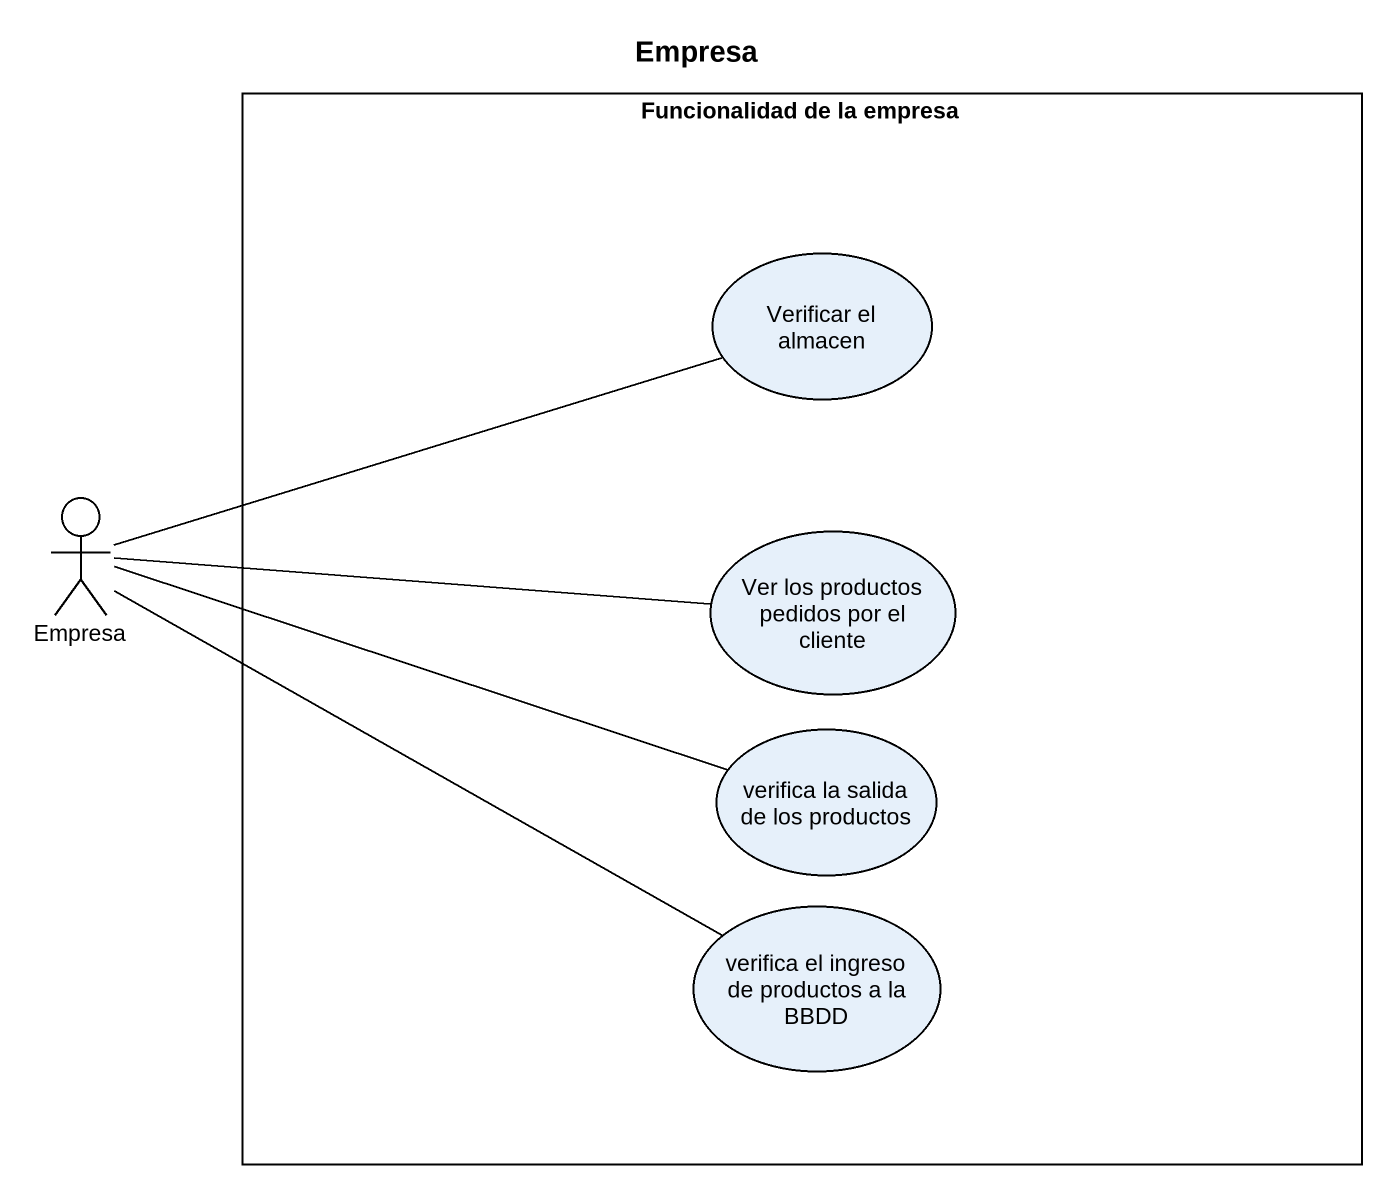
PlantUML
@startuml
title Empresa
rectangle "Funcionalidad de la empresa" as Funcionalidad_de_la_empresa {
  usecase "Verificar el almacen" as Verificar_el_almacen
  usecase "Ver los productos pedidos por el cliente" as Ver_los_productos_pedidos
  usecase "verifica la salida de los productos" as verifica_la_salida_de_los
  usecase "verifica el ingreso de productos a la BBDD" as verifica_el_ingreso_de
}
actor Empresa
Empresa -right- Verificar_el_almacen
Empresa -right- Ver_los_productos_pedidos
Empresa -right- verifica_la_salida_de_los
Empresa -right- verifica_el_ingreso_de
@enduml
